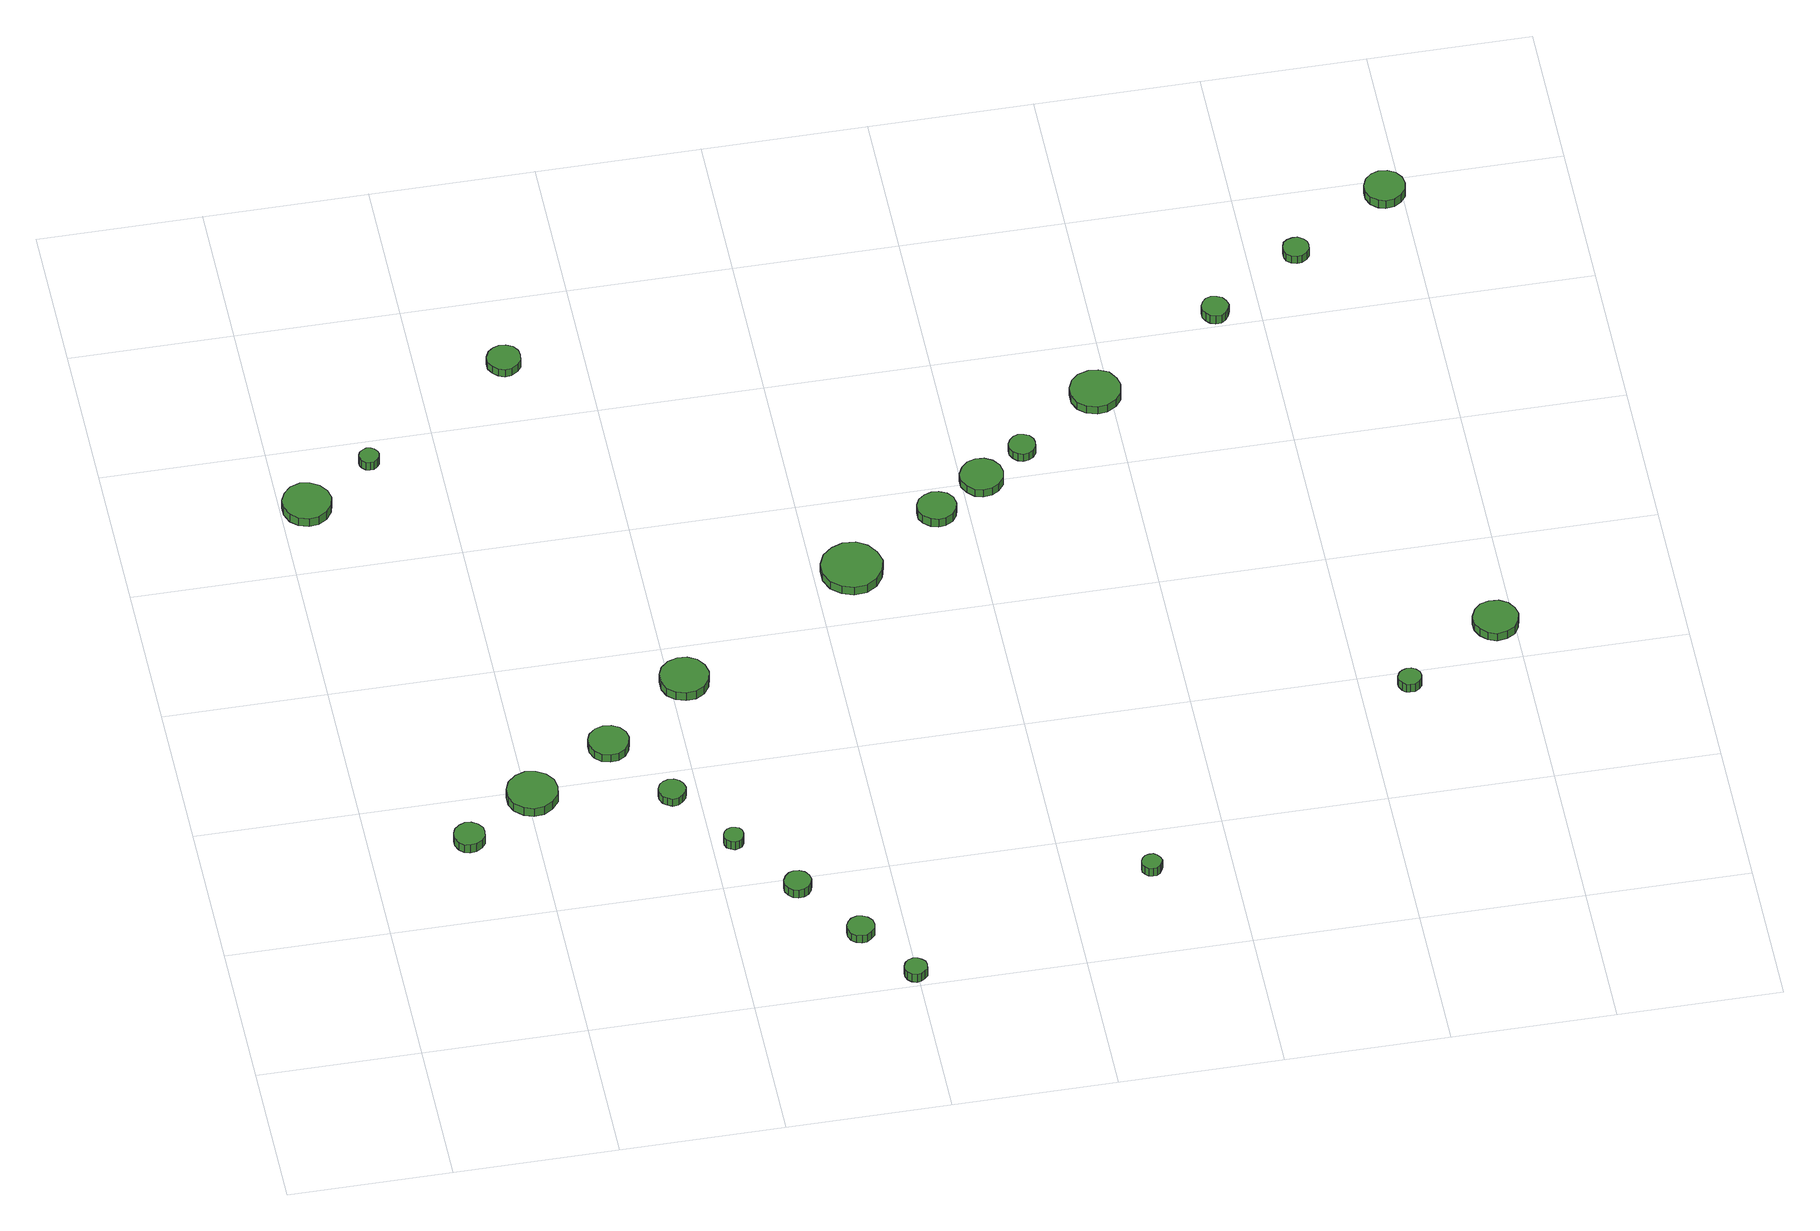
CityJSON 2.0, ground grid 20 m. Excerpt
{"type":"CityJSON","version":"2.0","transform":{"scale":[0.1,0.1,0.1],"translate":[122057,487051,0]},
"CityObjects":{
"tree1":{"type":"SolitaryVegetationObject","attributes":{"function":"something"},"geometry":[{"type":"MultiSurface","lod":"1","boundaries":[[[0,1,2,3,4,5,6,7,8,9,10,11,12,13,14]],[[15,16,17,18,19,20,21,22,23,24,25,26,27,28,29]],[[0,29,28,1]],[[1,28,27,2]],[[2,27,26,3]],[[3,26,25,4]],[[4,25,24,5]],[[5,24,23,6]],[[6,23,22,7]],[[7,22,21,8]],[[8,21,20,9]],[[9,20,19,10]],[[10,19,18,11]],[[11,18,17,12]],[[12,17,16,13]],[[13,16,15,14]],[[14,15,29,0]]]}]},
"tree2":{"type":"SolitaryVegetationObject","attributes":{"function":"something"},"geometry":[{"type":"MultiSurface","lod":"1","boundaries":[[[30,31,32,33,34,35,36,37,38,39,40,41,42,43,44]],[[45,46,47,48,49,50,51,52,53,54,55,56,57,58,59]],[[30,59,58,31]],[[31,58,57,32]],[[32,57,56,33]],[[33,56,55,34]],[[34,55,54,35]],[[35,54,53,36]],[[36,53,52,37]],[[37,52,51,38]],[[38,51,50,39]],[[39,50,49,40]],[[40,49,48,41]],[[41,48,47,42]],[[42,47,46,43]],[[43,46,45,44]],[[44,45,59,30]]]}]},
"tree3":{"type":"SolitaryVegetationObject","attributes":{"function":"something"},"geometry":[{"type":"MultiSurface","lod":"1","boundaries":[[[60,61,62,63,64,65,66,67,68,69,70,71,72,73,74]],[[75,76,77,78,79,80,81,82,83,84,85,86,87,88,89]],[[60,89,88,61]],[[61,88,87,62]],[[62,87,86,63]],[[63,86,85,64]],[[64,85,84,65]],[[65,84,83,66]],[[66,83,82,67]],[[67,82,81,68]],[[68,81,80,69]],[[69,80,79,70]],[[70,79,78,71]],[[71,78,77,72]],[[72,77,76,73]],[[73,76,75,74]],[[74,75,89,60]]]}]},
"tree4":{"type":"SolitaryVegetationObject","attributes":{"function":"something"},"geometry":[{"type":"MultiSurface","lod":"1","boundaries":[[[90,91,92,93,94,95,96,97,98,99,100,101,102,103,104]],[[105,106,107,108,109,110,111,112,113,114,115,116,117,118,119]],[[90,119,118,91]],[[91,118,117,92]],[[92,117,116,93]],[[93,116,115,94]],[[94,115,114,95]],[[95,114,113,96]],[[96,113,112,97]],[[97,112,111,98]],[[98,111,110,99]],[[99,110,109,100]],[[100,109,108,101]],[[101,108,107,102]],[[102,107,106,103]],[[103,106,105,104]],[[104,105,119,90]]]}]},
"tree5":{"type":"SolitaryVegetationObject","attributes":{"function":"something"},"geometry":[{"type":"MultiSurface","lod":"1","boundaries":[[[120,121,122,123,124,125,126,127,128,129,130,131,132,133,134]],[[135,136,137,138,139,140,141,142,143,144,145,146,147,148,149]],[[120,149,148,121]],[[121,148,147,122]],[[122,147,146,123]],[[123,146,145,124]],[[124,145,144,125]],[[125,144,143,126]],[[126,143,142,127]],[[127,142,141,128]],[[128,141,140,129]],[[129,140,139,130]],[[130,139,138,131]],[[131,138,137,132]],[[132,137,136,133]],[[133,136,135,134]],[[134,135,149,120]]]}]},
"tree6":{"type":"SolitaryVegetationObject","attributes":{"function":"something"},"geometry":[{"type":"MultiSurface","lod":"1","boundaries":[[[150,151,152,153,154,155,156,157,158,159,160,161,162,163,164]],[[165,166,167,168,169,170,171,172,173,174,175,176,177,178,179]],[[150,179,178,151]],[[151,178,177,152]],[[152,177,176,153]],[[153,176,175,154]],[[154,175,174,155]],[[155,174,173,156]],[[156,173,172,157]],[[157,172,171,158]],[[158,171,170,159]],[[159,170,169,160]],[[160,169,168,161]],[[161,168,167,162]],[[162,167,166,163]],[[163,166,165,164]],[[164,165,179,150]]]}]},
"tree7":{"type":"SolitaryVegetationObject","attributes":{"function":"something"},"geometry":[{"type":"MultiSurface","lod":"1","boundaries":[[[180,181,182,183,184,185,186,187,188,189,190,191,192,193,194]],[[195,196,197,198,199,200,201,202,203,204,205,206,207,208,209]],[[180,209,208,181]],[[181,208,207,182]],[[182,207,206,183]],[[183,206,205,184]],[[184,205,204,185]],[[185,204,203,186]],[[186,203,202,187]],[[187,202,201,188]],[[188,201,200,189]],[[189,200,199,190]],[[190,199,198,191]],[[191,198,197,192]],[[192,197,196,193]],[[193,196,195,194]],[[194,195,209,180]]]}]},
"tree8":{"type":"SolitaryVegetationObject","attributes":{"function":"something"},"geometry":[{"type":"MultiSurface","lod":"1","boundaries":[[[210,211,212,213,214,215,216,217,218,219,220,221,222,223,224]],[[225,226,227,228,229,230,231,232,233,234,235,236,237,238,239]],[[210,239,238,211]],[[211,238,237,212]],[[212,237,236,213]],[[213,236,235,214]],[[214,235,234,215]],[[215,234,233,216]],[[216,233,232,217]],[[217,232,231,218]],[[218,231,230,219]],[[219,230,229,220]],[[220,229,228,221]],[[221,228,227,222]],[[222,227,226,223]],[[223,226,225,224]],[[224,225,239,210]]]}]},
"tree9":{"type":"SolitaryVegetationObject","attributes":{"function":"something"},"geometry":[{"type":"MultiSurface","lod":"1","boundaries":[[[240,241,242,243,244,245,246,247,248,249,250,251,252,253,254]],[[255,256,257,258,259,260,261,262,263,264,265,266,267,268,269]],[[240,269,268,241]],[[241,268,267,242]],[[242,267,266,243]],[[243,266,265,244]],[[244,265,264,245]],[[245,264,263,246]],[[246,263,262,247]],[[247,262,261,248]],[[248,261,260,249]],[[249,260,259,250]],[[250,259,258,251]],[[251,258,257,252]],[[252,257,256,253]],[[253,256,255,254]],[[254,255,269,240]]]}]},
"tree10":{"type":"SolitaryVegetationObject","attributes":{"function":"something"},"geometry":[{"type":"MultiSurface","lod":"1","boundaries":[[[270,271,272,273,274,275,276,277,278,279,280,281,282,283,284]],[[285,286,287,288,289,290,291,292,293,294,295,296,297,298,299]],[[270,299,298,271]],[[271,298,297,272]],[[272,297,296,273]],[[273,296,295,274]],[[274,295,294,275]],[[275,294,293,276]],[[276,293,292,277]],[[277,292,291,278]],[[278,291,290,279]],[[279,290,289,280]],[[280,289,288,281]],[[281,288,287,282]],[[282,287,286,283]],[[283,286,285,284]],[[284,285,299,270]]]}]},
"tree11":{"type":"SolitaryVegetationObject","attributes":{"function":"something"},"geometry":[{"type":"MultiSurface","lod":"1","boundaries":[[[300,301,302,303,304,305,306,307,308,309,310,311,312,313,314]],[[315,316,317,318,319,320,321,322,323,324,325,326,327,328,329]],[[300,329,328,301]],[[301,328,327,302]],[[302,327,326,303]],[[303,326,325,304]],[[304,325,324,305]],[[305,324,323,306]],[[306,323,322,307]],[[307,322,321,308]],[[308,321,320,309]],[[309,320,319,310]],[[310,319,318,311]],[[311,318,317,312]],[[312,317,316,313]],[[313,316,315,314]],[[314,315,329,300]]]}]},
"tree12":{"type":"SolitaryVegetationObject","attributes":{"function":"something"},"geometry":[{"type":"MultiSurface","lod":"1","boundaries":[[[330,331,332,333,334,335,336,337,338,339,340,341,342,343,344]],[[345,346,347,348,349,350,351,352,353,354,355,356,357,358,359]],[[330,359,358,331]],[[331,358,357,332]],[[332,357,356,333]],[[333,356,355,334]],[[334,355,354,335]],[[335,354,353,336]],[[336,353,352,337]],[[337,352,351,338]],[[338,351,350,339]],[[339,350,349,340]],[[340,349,348,341]],[[341,348,347,342]],[[342,347,346,343]],[[343,346,345,344]],[[344,345,359,330]]]}]},
"tree13":{"type":"SolitaryVegetationObject","attributes":{"function":"something"},"geometry":[{"type":"MultiSurface","lod":"1","boundaries":[[[360,361,362,363,364,365,366,367,368,369,370,371,372,373,374]],[[375,376,377,378,379,380,381,382,383,384,385,386,387,388,389]],[[360,389,388,361]],[[361,388,387,362]],[[362,387,386,363]],[[363,386,385,364]],[[364,385,384,365]],[[365,384,383,366]],[[366,383,382,367]],[[367,382,381,368]],[[368,381,380,369]],[[369,380,379,370]],[[370,379,378,371]],[[371,378,377,372]],[[372,377,376,373]],[[373,376,375,374]],[[374,375,389,360]]]}]},
"tree14":{"type":"SolitaryVegetationObject","attributes":{"function":"something"},"geometry":[{"type":"MultiSurface","lod":"1","boundaries":[[[390,391,392,393,394,395,396,397,398,399,400,401,402,403,404]],[[405,406,407,408,409,410,411,412,413,414,415,416,417,418,419]],[[390,419,418,391]],[[391,418,417,392]],[[392,417,416,393]],[[393,416,415,394]],[[394,415,414,395]],[[395,414,413,396]],[[396,413,412,397]],[[397,412,411,398]],[[398,411,410,399]],[[399,410,409,400]],[[400,409,408,401]],[[401,408,407,402]],[[402,407,406,403]],[[403,406,405,404]],[[404,405,419,390]]]}]},
"tree15":{"type":"SolitaryVegetationObject","attributes":{"function":"something"},"geometry":[{"type":"MultiSurface","lod":"1","boundaries":[[[420,421,422,423,424,425,426,427,428,429,430,431,432,433,434]],[[435,436,437,438,439,440,441,442,443,444,445,446,447,448,449]],[[420,449,448,421]],[[421,448,447,422]],[[422,447,446,423]],[[423,446,445,424]],[[424,445,444,425]],[[425,444,443,426]],[[426,443,442,427]],[[427,442,441,428]],[[428,441,440,429]],[[429,440,439,430]],[[430,439,438,431]],[[431,438,437,432]],[[432,437,436,433]],[[433,436,435,434]],[[434,435,449,420]]]}]},
"tree16":{"type":"SolitaryVegetationObject","attributes":{"function":"something"},"geometry":[{"type":"MultiSurface","lod":"1","boundaries":[[[450,451,452,453,454,455,456,457,458,459,460,461,462,463,464]],[[465,466,467,468,469,470,471,472,473,474,475,476,477,478,479]],[[450,479,478,451]],[[451,478,477,452]],[[452,477,476,453]],[[453,476,475,454]],[[454,475,474,455]],[[455,474,473,456]],[[456,473,472,457]],[[457,472,471,458]],[[458,471,470,459]],[[459,470,469,460]],[[460,469,468,461]],[[461,468,467,462]],[[462,467,466,463]],[[463,466,465,464]],[[464,465,479,450]]]}]},
"tree17":{"type":"SolitaryVegetationObject","attributes":{"function":"something"},"geometry":[{"type":"MultiSurface","lod":"1","boundaries":[[[480,481,482,483,484,485,486,487,488,489,490,491,492,493,494]],[[495,496,497,498,499,500,501,502,503,504,505,506,507,508,509]],[[480,509,508,481]],[[481,508,507,482]],[[482,507,506,483]],[[483,506,505,484]],[[484,505,504,485]],[[485,504,503,486]],[[486,503,502,487]],[[487,502,501,488]],[[488,501,500,489]],[[489,500,499,490]],[[490,499,498,491]],[[491,498,497,492]],[[492,497,496,493]],[[493,496,495,494]],[[494,495,509,480]]]}]},
"tree18":{"type":"SolitaryVegetationObject","attributes":{"function":"something"},"geometry":[{"type":"MultiSurface","lod":"1","boundaries":[[[510,511,512,513,514,515,516,517,518,519,520,521,522,523,524]],[[525,526,527,528,529,530,531,532,533,534,535,536,537,538,539]],[[510,539,538,511]],[[511,538,537,512]],[[512,537,536,513]],[[513,536,535,514]],[[514,535,534,515]],[[515,534,533,516]],[[516,533,532,517]],[[517,532,531,518]],[[518,531,530,519]],[[519,530,529,520]],[[520,529,528,521]],[[521,528,527,522]],[[522,527,526,523]],[[523,526,525,524]],[[524,525,539,510]]]}]},
"tree19":{"type":"SolitaryVegetationObject","attributes":{"function":"something"},"geometry":[{"type":"MultiSurface","lod":"1","boundaries":[[[540,541,542,543,544,545,546,547,548,549,550,551,552,553,554]],[[555,556,557,558,559,560,561,562,563,564,565,566,567,568,569]],[[540,569,568,541]],[[541,568,567,542]],[[542,567,566,543]],[[543,566,565,544]],[[544,565,564,545]],[[545,564,563,546]],[[546,563,562,547]],[[547,562,561,548]],[[548,561,560,549]],[[549,560,559,550]],[[550,559,558,551]],[[551,558,557,552]],[[552,557,556,553]],[[553,556,555,554]],[[554,555,569,540]]]}]},
"tree20":{"type":"SolitaryVegetationObject","attributes":{"function":"something"},"geometry":[{"type":"MultiSurface","lod":"1","boundaries":[[[570,571,572,573,574,575,576,577,578,579,580,581,582,583,584]],[[585,586,587,588,589,590,591,592,593,594,595,596,597,598,599]],[[570,599,598,571]],[[571,598,597,572]],[[572,597,596,573]],[[573,596,595,574]],[[574,595,594,575]],[[575,594,593,576]],[[576,593,592,577]],[[577,592,591,578]],[[578,591,590,579]],[[579,590,589,580]],[[580,589,588,581]],[[581,588,587,582]],[[582,587,586,583]],[[583,586,585,584]],[[584,585,599,570]]]}]},
"tree21":{"type":"SolitaryVegetationObject","attributes":{"function":"something"},"geometry":[{"type":"MultiSurface","lod":"1","boundaries":[[[600,601,602,603,604,605,606,607,608,609,610,611,612,613,614]],[[615,616,617,618,619,620,621,622,623,624,625,626,627,628,629]],[[600,629,628,601]],[[601,628,627,602]],[[602,627,626,603]],[[603,626,625,604]],[[604,625,624,605]],[[605,624,623,606]],[[606,623,622,607]],[[607,622,621,608]],[[608,621,620,609]],[[609,620,619,610]],[[610,619,618,611]],[[611,618,617,612]],[[612,617,616,613]],[[613,616,615,614]],[[614,615,629,600]]]}]},
"tree22":{"type":"SolitaryVegetationObject","attributes":{"function":"something"},"geometry":[{"type":"MultiSurface","lod":"1","boundaries":[[[630,631,632,633,634,635,636,637,638,639,640,641,642,643,644]],[[645,646,647,648,649,650,651,652,653,654,655,656,657,658,659]],[[630,659,658,631]],[[631,658,657,632]],[[632,657,656,633]],[[633,656,655,634]],[[634,655,654,635]],[[635,654,653,636]],[[636,653,652,637]],[[637,652,651,638]],[[638,651,650,639]],[[639,650,649,640]],[[640,649,648,641]],[[641,648,647,642]],[[642,647,646,643]],[[643,646,645,644]],[[644,645,659,630]]]}]},
"tree23":{"type":"SolitaryVegetationObject","attributes":{"function":"something"},"geometry":[{"type":"MultiSurface","lod":"1","boundaries":[[[660,661,662,663,664,665,666,667,668,669,670,671,672,673,674]],[[675,676,677,678,679,680,681,682,683,684,685,686,687,688,689]],[[660,689,688,661]],[[661,688,687,662]],[[662,687,686,663]],[[663,686,685,664]],[[664,685,684,665]],[[665,684,683,666]],[[666,683,682,667]],[[667,682,681,668]],[[668,681,680,669]],[[669,680,679,670]],[[670,679,678,671]],[[671,678,677,672]],[[672,677,676,673]],[[673,676,675,674]],[[674,675,689,660]]]}]}
},
"vertices":[
[138,331,15],[137,338,15],[132,345,15],[125,349,15],[117,350,15],[110,347,15],[104,342,15],[101,335,15],[101,327,15],[104,319,15],[110,314,15],[117,312,15],[125,313,15],[132,317,15],[137,323,15],[137,323,2],[132,317,2],[125,313,2],[117,312,2],[110,314,2],[104,319,2],[101,327,2],[101,335,2],[104,342,2],[110,347,2],[117,350,2],[125,349,2],[132,345,2],[137,338,2],[138,331,2],
[61,900,20],[58,912,20],[51,922,20],[40,928,20],[28,930,20],[16,926,20],[7,917,20],[2,906,20],[2,894,20],[7,882,20],[16,874,20],[28,870,20],[40,871,20],[51,878,20],[58,888,20],[58,888,7],[51,878,7],[40,871,7],[28,870,7],[16,874,7],[7,882,7],[2,894,7],[2,906,7],[7,917,7],[16,926,7],[28,930,7],[40,928,7],[51,922,7],[58,912,7],[61,900,7],
[236,387,16],[234,399,16],[226,410,16],[215,416,16],[202,418,16],[190,414,16],[180,405,16],[175,393,16],[175,380,16],[180,369,16],[190,360,16],[202,356,16],[215,357,16],[226,364,16],[234,374,16],[234,374,3],[226,364,3],[215,357,3],[202,356,3],[190,360,3],[180,369,3],[175,380,3],[175,393,3],[180,405,3],[190,414,3],[202,418,3],[215,416,3],[226,410,3],[234,399,3],[236,387,3],
[130,964,16],[129,969,16],[126,973,16],[122,975,16],[117,976,16],[112,974,16],[108,971,16],[106,966,16],[106,961,16],[108,957,16],[112,953,16],[117,952,16],[122,952,16],[126,955,16],[129,959,16],[129,959,3],[126,955,3],[122,952,3],[117,952,3],[112,953,3],[108,957,3],[106,961,3],[106,966,3],[108,971,3],[112,974,3],[117,976,3],[122,975,3],[126,973,3],[129,969,3],[130,964,3],
[334,451,16],[332,461,16],[326,469,16],[317,474,16],[307,475,16],[297,472,16],[289,465,16],[285,456,16],[285,446,16],[289,436,16],[297,429,16],[307,426,16],[317,427,16],[326,432,16],[332,441,16],[332,441,4],[326,432,4],[317,427,4],[307,426,4],[297,429,4],[289,436,4],[285,446,4],[285,456,4],[289,465,4],[297,472,4],[307,475,4],[317,474,4],[326,469,4],[332,461,4],[334,451,4],
[385,358,16],[383,365,16],[379,370,16],[373,374,16],[366,374,16],[360,372,16],[355,368,16],[352,361,16],[352,355,16],[355,348,16],[360,344,16],[366,341,16],[373,342,16],[379,346,16],[383,351,16],[383,351,4],[379,346,4],[373,342,4],[366,341,4],[360,344,4],[355,348,4],[352,355,4],[352,361,4],[355,368,4],[360,372,4],[366,374,4],[373,374,4],[379,370,4],[383,365,4],[385,358,4],
[438,270,17],[437,275,17],[434,279,17],[430,281,17],[425,282,17],[420,280,17],[416,277,17],[414,272,17],[414,267,17],[416,262,17],[420,259,17],[425,257,17],[430,258,17],[434,260,17],[437,265,17],[437,265,4],[434,260,4],[430,258,4],[425,257,4],[420,259,4],[416,262,4],[414,267,4],[414,272,4],[416,277,4],[420,280,4],[425,282,4],[430,281,4],[434,279,4],[437,275,4],[438,270,4],
[503,181,17],[501,188,17],[497,194,17],[491,197,17],[484,198,17],[478,196,17],[473,191,17],[470,185,17],[470,178,17],[473,172,17],[478,167,17],[484,165,17],[491,166,17],[497,169,17],[501,175,17],[501,175,4],[497,169,4],[491,166,4],[484,165,4],[478,167,4],[473,172,4],[470,178,4],[470,185,4],[473,191,4],[478,196,4],[484,198,4],[491,197,4],[497,194,4],[501,188,4],[503,181,4],
[562,94,17],[561,101,17],[556,107,17],[550,110,17],[544,111,17],[537,109,17],[532,104,17],[529,98,17],[529,91,17],[532,84,17],[537,80,17],[544,78,17],[550,78,17],[556,82,17],[561,87,17],[561,87,5],[556,82,5],[550,78,5],[544,78,5],[537,80,5],[532,84,5],[529,91,5],[529,98,5],[532,104,5],[537,109,5],[544,111,5],[550,110,5],[556,107,5],[561,101,5],[562,94,5],
[446,535,21],[443,547,21],[436,557,21],[425,563,21],[413,564,21],[401,560,21],[392,552,21],[387,541,21],[387,528,21],[392,517,21],[401,509,21],[413,505,21],[425,506,21],[436,512,21],[443,522,21],[443,522,8],[436,512,8],[425,506,8],[413,505,8],[401,509,8],[392,517,8],[387,528,8],[387,541,8],[392,552,8],[401,560,8],[413,564,8],[425,563,8],[436,557,8],[443,547,8],[446,535,8],
[611,17,17],[610,23,17],[606,27,17],[602,30,17],[596,31,17],[590,29,17],[586,25,17],[584,20,17],[584,14,17],[586,9,17],[590,5,17],[596,3,17],[602,4,17],[606,7,17],[610,11,17],[610,11,4],[606,7,4],[602,4,4],[596,3,4],[590,5,4],[586,9,4],[584,14,4],[584,20,4],[586,25,4],[590,29,4],[596,31,4],[602,30,4],[606,27,4],[610,23,4],[611,17,4],
[324,1092,17],[323,1100,17],[318,1107,17],[310,1111,17],[302,1112,17],[294,1109,17],[288,1104,17],[284,1096,17],[284,1087,17],[288,1080,17],[294,1074,17],[302,1071,17],[310,1072,17],[318,1077,17],[323,1083,17],[323,1083,5],[318,1077,5],[310,1072,5],[302,1071,5],[294,1074,5],[288,1080,5],[284,1087,5],[284,1096,5],[288,1104,5],[294,1109,5],[302,1112,5],[310,1111,5],[318,1107,5],[323,1100,5],[324,1092,5],
[683,681,16],[679,696,16],[670,709,16],[657,717,16],[641,718,16],[627,713,16],[615,703,16],[609,689,16],[609,673,16],[615,659,16],[627,649,16],[641,644,16],[657,645,16],[670,653,16],[679,666,16],[679,666,3],[670,653,3],[657,645,3],[641,644,3],[627,649,3],[615,659,3],[609,673,3],[609,689,3],[615,703,3],[627,713,3],[641,718,3],[657,717,3],[670,709,3],[679,696,3],[683,681,3],
[916,133,19],[914,138,19],[911,142,19],[907,145,19],[902,145,19],[897,144,19],[893,140,19],[891,136,19],[891,130,19],[893,126,19],[897,122,19],[902,121,19],[907,121,19],[911,124,19],[914,128,19],[914,128,6],[911,124,6],[907,121,6],[902,121,6],[897,122,6],[893,126,6],[891,130,6],[891,136,6],[893,140,6],[897,144,6],[902,145,6],[907,145,6],[911,142,6],[914,138,6],[916,133,6],
[786,759,15],[784,769,15],[778,777,15],[769,781,15],[760,782,15],[751,779,15],[743,773,15],[739,764,15],[739,754,15],[743,746,15],[751,739,15],[760,736,15],[769,737,15],[778,742,15],[784,750,15],[784,750,2],[778,742,2],[769,737,2],[760,736,2],[751,739,2],[743,746,2],[739,754,2],[739,764,2],[743,773,2],[751,779,2],[760,782,2],[769,781,2],[778,777,2],[784,769,2],[786,759,2],
[850,800,15],[848,811,15],[841,820,15],[832,825,15],[821,826,15],[811,823,15],[803,815,15],[798,805,15],[798,795,15],[803,785,15],[811,777,15],[821,774,15],[832,775,15],[841,780,15],[848,789,15],[848,789,3],[841,780,3],[832,775,3],[821,774,3],[811,777,3],[803,785,3],[798,795,3],[798,805,3],[803,815,3],[811,823,3],[821,826,3],[832,825,3],[841,820,3],[848,811,3],[850,800,3],
[896,840,15],[895,846,15],[891,852,15],[885,855,15],[878,856,15],[872,854,15],[867,849,15],[864,843,15],[864,836,15],[867,830,15],[872,825,15],[878,823,15],[885,824,15],[891,827,15],[895,833,15],[895,833,3],[891,827,3],[885,824,3],[878,823,3],[872,825,3],[867,830,3],[864,836,3],[864,843,3],[867,849,3],[872,854,3],[878,856,3],[885,855,3],[891,852,3],[895,846,3],[896,840,3],
[1013,914,15],[1010,926,15],[1003,937,15],[991,943,15],[979,944,15],[966,940,15],[957,932,15],[952,920,15],[952,907,15],[957,895,15],[966,887,15],[979,883,15],[991,884,15],[1003,891,15],[1010,901,15],[1010,901,3],[1003,891,3],[991,884,3],[979,883,3],[966,887,3],[957,895,3],[952,907,3],[952,920,3],[957,932,3],[966,940,3],[979,944,3],[991,943,3],[1003,937,3],[1010,926,3],[1013,914,3],
[1273,375,19],[1272,381,19],[1268,386,19],[1263,389,19],[1257,389,19],[1252,387,19],[1248,384,19],[1245,378,19],[1245,373,19],[1248,367,19],[1252,363,19],[1257,362,19],[1263,362,19],[1268,365,19],[1272,370,19],[1272,370,6],[1268,365,6],[1263,362,6],[1257,362,6],[1252,363,6],[1248,367,6],[1245,373,6],[1245,378,6],[1248,384,6],[1252,387,6],[1257,389,6],[1263,389,6],[1268,386,6],[1272,381,6],[1273,375,6],
[1163,1020,15],[1161,1027,15],[1157,1033,15],[1151,1036,15],[1144,1037,15],[1138,1035,15],[1133,1030,15],[1130,1024,15],[1130,1017,15],[1133,1011,15],[1138,1006,15],[1144,1004,15],[1151,1004,15],[1157,1008,15],[1161,1014,15],[1161,1014,2],[1157,1008,2],[1151,1004,2],[1144,1004,2],[1138,1006,2],[1133,1011,2],[1130,1017,2],[1130,1024,2],[1133,1030,2],[1138,1035,2],[1144,1037,2],[1151,1036,2],[1157,1033,2],[1161,1027,2],[1163,1020,2],
[1405,455,17],[1402,466,17],[1396,475,17],[1386,481,17],[1374,482,17],[1363,479,17],[1355,471,17],[1350,460,17],[1350,449,17],[1355,439,17],[1363,431,17],[1374,427,17],[1386,429,17],[1396,434,17],[1402,444,17],[1402,444,5],[1396,434,5],[1386,429,5],[1374,427,5],[1363,431,5],[1355,439,5],[1350,449,5],[1350,460,5],[1355,471,5],[1363,479,5],[1374,482,5],[1386,481,5],[1396,475,5],[1402,466,5],[1405,455,5],
[1274,1099,15],[1273,1105,15],[1269,1110,15],[1263,1114,15],[1257,1114,15],[1250,1112,15],[1245,1108,15],[1243,1102,15],[1243,1095,15],[1245,1089,15],[1250,1085,15],[1257,1083,15],[1263,1083,15],[1269,1087,15],[1273,1092,15],[1273,1092,3],[1269,1087,3],[1263,1083,3],[1257,1083,3],[1250,1085,3],[1245,1089,3],[1243,1095,3],[1243,1102,3],[1245,1108,3],[1250,1112,3],[1257,1114,3],[1263,1114,3],[1269,1110,3],[1273,1105,3],[1274,1099,3],
[1405,1179,14],[1403,1189,14],[1397,1198,14],[1388,1203,14],[1377,1204,14],[1368,1201,14],[1360,1194,14],[1356,1184,14],[1356,1174,14],[1360,1164,14],[1368,1157,14],[1377,1154,14],[1388,1155,14],[1397,1161,14],[1403,1169,14],[1403,1169,1],[1397,1161,1],[1388,1155,1],[1377,1154,1],[1368,1157,1],[1360,1164,1],[1356,1174,1],[1356,1184,1],[1360,1194,1],[1368,1201,1],[1377,1204,1],[1388,1203,1],[1397,1198,1],[1403,1189,1],[1405,1179,1]
]}
